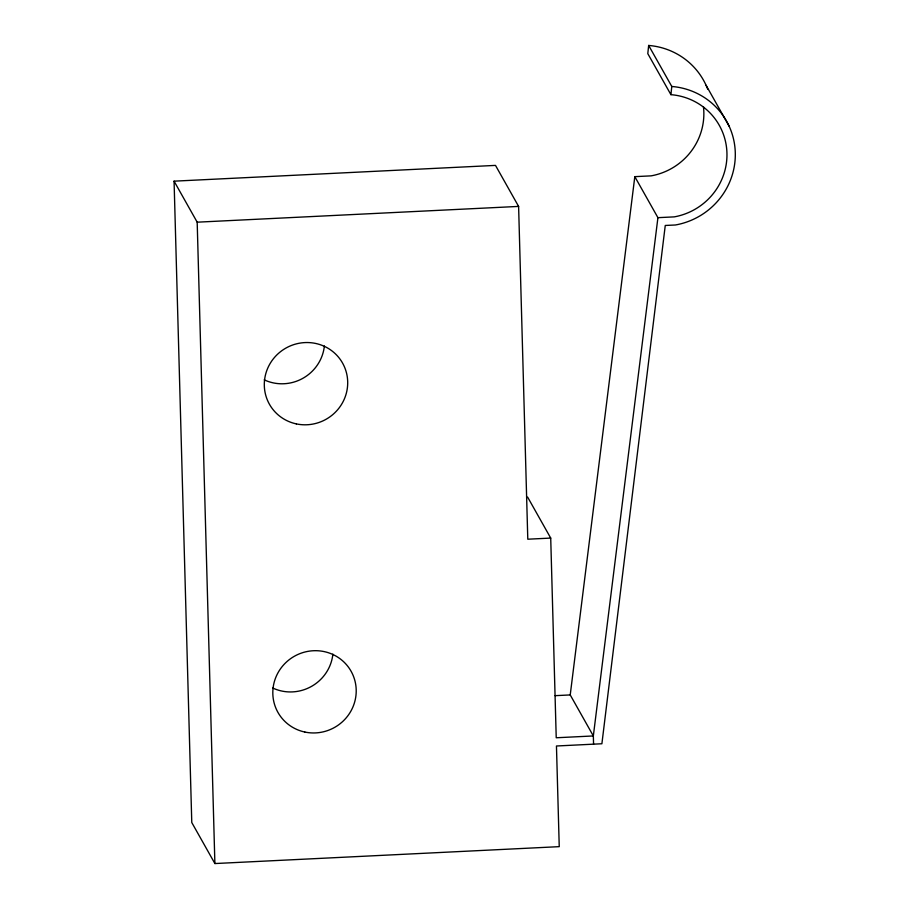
<?xml version="1.0" encoding="UTF-8"?>
<svg xmlns="http://www.w3.org/2000/svg" width="909" height="909" viewBox="0 0 909 909"><rect width="100%" height="100%" fill="white"/><g stroke="black" fill="none" stroke-linecap="round" stroke-linejoin="round"><path stroke-width="1.36" d="M707.691 89.127A71.334 69.482 -29.4 0 0 648.662 45.45L647.799 53.654L670.91 94.661A62.948 61.312 -29.4 0 1 726.95 153.121A62.948 61.312 -29.4 0 1 674.251 216.876L657.923 217.671L634.812 176.653L651.139 175.857A62.948 61.312 -29.4 0 0 703.452 106.728M670.91 94.661L671.785 86.469L648.662 45.45M593.566 744.164L593.338 735.949L570.227 694.931L634.812 176.653M657.923 217.671L593.338 735.949L556.228 737.767L550.718 538.083L527.606 497.064M671.785 86.469A71.334 69.482 -29.4 0 1 735.29 152.78A71.334 69.482 -29.4 0 1 675.421 224.989L665.263 225.466L601.894 743.755L556.456 745.994L559.24 846.654L214.888 863.55L191.776 822.531L174.073 181.164L495.496 165.393L518.607 206.411L527.788 539.207L550.718 538.083M174.073 181.164L197.185 222.182L518.607 206.411M555.104 695.669L570.227 694.931M706.077 85.276L729.188 126.294M197.185 222.182L214.888 863.55M332.876 654.139A41.962 40.871 -29.4 0 1 272.745 688.011M324.377 345.988A41.962 40.871 -29.4 0 1 264.235 379.848M304.822 732.04A41.962 40.871 -29.4 0 0 354.487 679.216A41.962 40.871 -29.4 0 0 284.233 664.218A41.962 40.871 -29.4 0 0 304.822 732.04M296.311 423.889A41.962 40.871 -29.4 0 0 345.977 371.065A41.962 40.871 -29.4 0 0 275.722 356.067A41.962 40.871 -29.4 0 0 296.311 423.889"/></g></svg>
